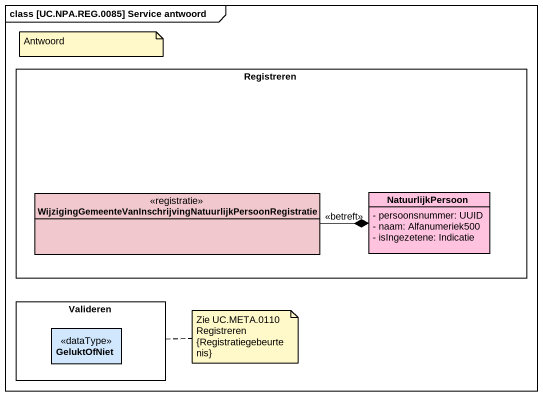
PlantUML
@startuml
mainframe class [UC.NPA.REG.0085] Service antwoord
hide circle
hide empty members
skinparam classAttributeIconSize 0
rectangle Registreren {
  class "WijzigingGemeenteVanInschrijvingNatuurlijkPersoonRegistratie" as WijzigingGemeenteVanInschrij <<registratie>> #F0C8CD
  class NatuurlijkPersoon #FFC3DF {
    - persoonsnummer: UUID
    - naam: Alfanumeriek500
    - isIngezetene: Indicatie
  }
}
rectangle Valideren {
  class GeluktOfNiet <<dataType>> #D0E7FE
}
WijzigingGemeenteVanInschrij -right-* NatuurlijkPersoon : <<betreft>>
note as N1
  Antwoord
end note
note right of Valideren : Zie UC.META.0110 Registreren {Registratiegebeurtenis}
@enduml
